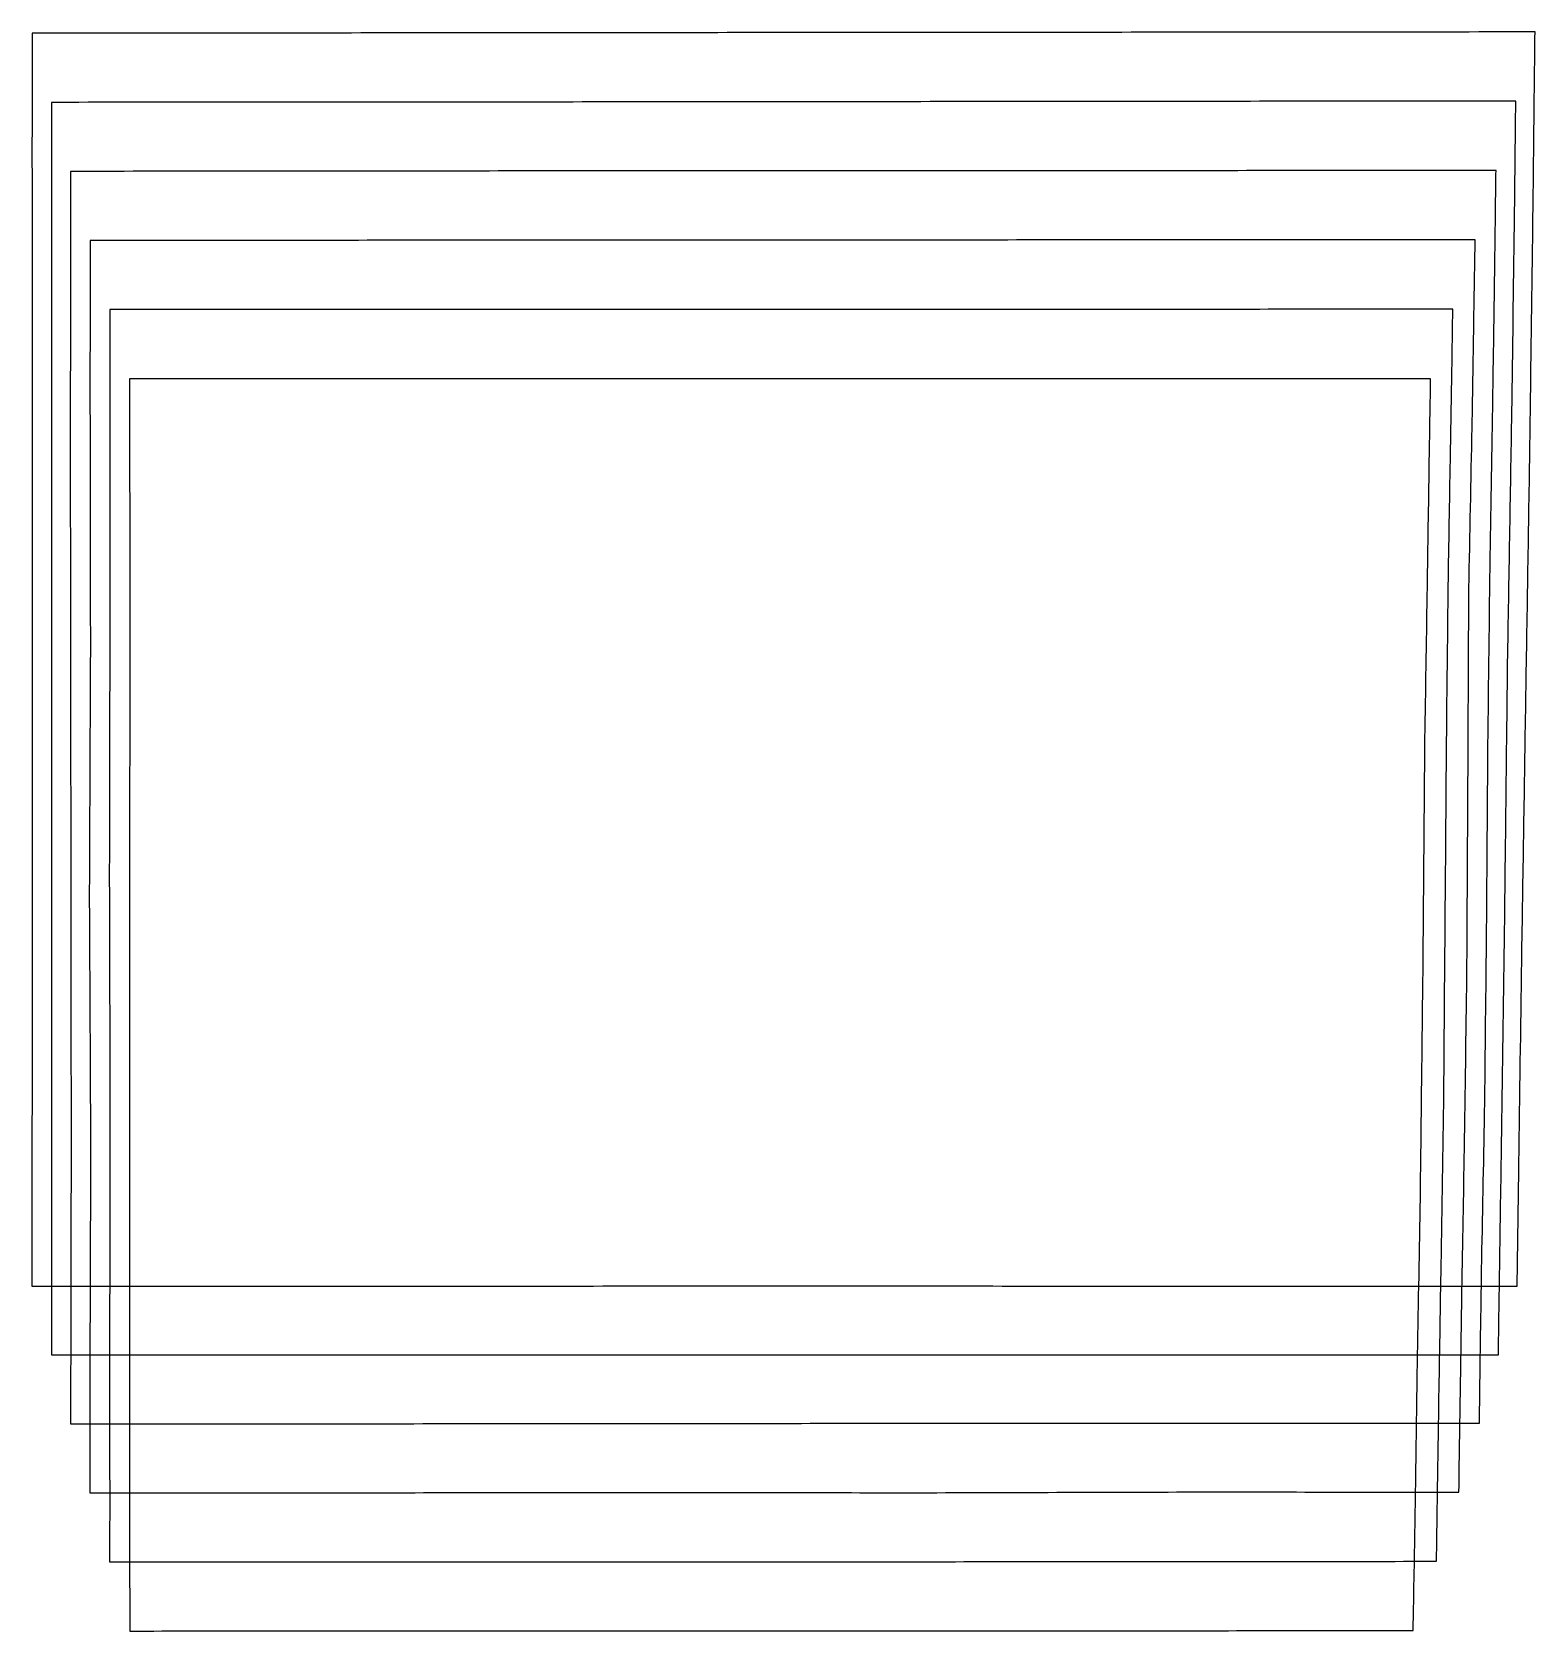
# Model space of a CAD drawing. Header units: metres. Extents: x 0 to 1524, y 0 to 1621.
import ezdxf

# ---------------------------------------------------------------- set-up
doc = ezdxf.new("R2010")
doc.units = ezdxf.units.M
for name, color, linetype in [('LayerJUANPA 1', 7, 'Continuous'), ('LayerJUANPA 2', 7, 'Continuous'), ('LayerJUANPA 3', 7, 'Continuous'), ('LayerJUANPA 4', 7, 'Continuous'), ('LayerJUANPA 5', 7, 'Continuous'), ('LayerJUANPA 6', 7, 'Continuous')]:
    doc.layers.add(name, color=color, linetype=linetype)

msp = doc.modelspace()

# ---------------------------------------------------------------- linework, layer by layer
at = {"layer": 'LayerJUANPA 1', "color": 1}
for points in [[(1524, 1621.4), (1219.2, 1621.1)], [(1523.4, 1571.4), (1524, 1621.4)], [(0.1, 1620), (0, 1495.4)], [(304.9, 1620.3), (0.1, 1620)], [(609.7, 1620.6), (304.9, 1620.3)], [(914.4, 1620.8), (609.7, 1620.6)], [(1219.2, 1621.1), (914.4, 1620.8)], [(1522, 1442.4), (1523.4, 1571.4)], [(0, 1495.4), (0.3, 1241.4)], [(1518.6, 1188), (1522, 1442.4)], [(0.3, 1241.4), (0.2, 987.3)], [(1514.5, 933.7), (1518.6, 1188)], [(0.2, 987.3), (0.1, 733.3)], [(1510.5, 679.4), (1514.5, 933.7)], [(0.1, 733.3), (0, 479.2)], [(1507.6, 475), (1510.5, 679.4)], [(0, 479.2), (0, 349.8)], [(1505.9, 349.7), (1507.6, 475)], [(0, 349.8), (158.5, 349.8)], [(158.5, 349.8), (316.9, 349.8)], [(316.9, 349.8), (475.4, 349.8)], [(475.4, 349.8), (776.5, 349.9)], [(776.5, 349.9), (1077.7, 349.8)], [(1077.7, 349.8), (1220.4, 349.8)], [(1220.4, 349.8), (1363.2, 349.7)], [(1363.2, 349.7), (1505.9, 349.7)]]:
    msp.add_spline(points, degree=3, dxfattribs=at)
at = {"layer": 'LayerJUANPA 2', "color": 1}
for points in [[(316.6, 1550.2), (19.7, 1550)], [(19.7, 1550), (19.9, 1296)], [(613.6, 1550.4), (316.6, 1550.2)], [(910.6, 1550.7), (613.6, 1550.4)], [(1207.5, 1551), (910.6, 1550.7)], [(1504.5, 1551.3), (1207.5, 1551)], [(1503.1, 1424.5), (1504.5, 1551.3)], [(1500.5, 1236.1), (1503.1, 1424.5)], [(19.9, 1296), (19.8, 1042)], [(1496.2, 981.9), (1500.5, 1236.1)], [(19.8, 1042), (19.8, 787.9)], [(1493.3, 727.7), (1496.2, 981.9)], [(19.8, 787.9), (19.9, 533.9)], [(1489.7, 473.4), (1493.3, 727.7)], [(19.9, 533.9), (19.7, 279.9)], [(1487.8, 346), (1489.7, 473.4)], [(1486.8, 280.2), (1487.8, 346)], [(19.7, 279.9), (313.1, 279.9)], [(313.1, 279.9), (606.5, 280)], [(606.5, 280), (900, 280)], [(900, 280), (1193.4, 280.1)], [(1193.4, 280.1), (1486.8, 280.2)]]:
    msp.add_spline(points, degree=3, dxfattribs=at)
at = {"layer": 'LayerJUANPA 3', "color": 1}
for points in [[(39.2, 1480), (38.8, 1226)], [(328.3, 1480.3), (39.2, 1480)], [(617.3, 1480.5), (328.3, 1480.3)], [(906.3, 1480.5), (617.3, 1480.5)], [(1195.4, 1480.7), (906.3, 1480.5)], [(1484.4, 1481), (1195.4, 1480.7)], [(1483.6, 1413.6), (1484.4, 1481)], [(1482.7, 1346.2), (1483.6, 1413.6)], [(1481.2, 1250.5), (1482.7, 1346.2)], [(1478.5, 1090.6), (1481.2, 1250.5)], [(38.8, 1226), (39, 972)], [(1476.2, 898.3), (1478.5, 1090.6)], [(39, 972), (39.5, 718)], [(1474.9, 711.6), (1476.2, 898.3)], [(39.5, 718), (39.6, 464)], [(1472.9, 525), (1474.9, 711.6)], [(1469.8, 366.7), (1472.9, 525)], [(39.6, 464), (39.1, 210)], [(1468.4, 272.6), (1469.8, 366.7)], [(1467.6, 210.8), (1468.4, 272.6)], [(896.2, 210.7), (1181.9, 210.8)], [(1181.9, 210.8), (1467.6, 210.8)], [(39.1, 210), (324.8, 210.2)], [(324.8, 210.2), (610.5, 210.4)], [(610.5, 210.4), (896.2, 210.7)]]:
    msp.add_spline(points, degree=3, dxfattribs=at)
at = {"layer": 'LayerJUANPA 4', "color": 1}
for points in [[(1463.3, 1410.6), (1182.4, 1410.5)], [(1462, 1331.5), (1463.3, 1410.6)], [(58.9, 1409.9), (58.8, 1253.1)], [(339.8, 1410.1), (58.9, 1409.9)], [(620.7, 1410.2), (339.8, 1410.1)], [(901.5, 1410.4), (620.7, 1410.2)], [(1182.4, 1410.5), (901.5, 1410.4)], [(1460.2, 1220.4), (1462, 1331.5)], [(58.8, 1253.1), (59.2, 999.1)], [(1456.9, 1057.4), (1460.2, 1220.4)], [(1456, 860.5), (1456.9, 1057.4)], [(59.2, 999.1), (58.1, 745.1)], [(1454.9, 663.5), (1456, 860.5)], [(58.1, 745.1), (59.4, 491.1)], [(1452.4, 488.6), (1454.9, 663.5)], [(59.4, 491.1), (58.6, 237.2)], [(1449.9, 345.8), (1452.4, 488.6)], [(1448.5, 254.8), (1449.9, 345.8)], [(1447.6, 197.9), (1448.5, 254.8)], [(58.6, 237.2), (58.6, 140.1)], [(1446.8, 140.9), (1447.6, 197.9)], [(58.6, 140.1), (336.3, 140.2)], [(336.3, 140.2), (613.9, 140.6)], [(613.9, 140.6), (891.5, 140.2)], [(891.5, 140.2), (1169.2, 141)], [(1169.2, 141), (1446.8, 140.9)]]:
    msp.add_spline(points, degree=3, dxfattribs=at)
at = {"layer": 'LayerJUANPA 5', "color": 1}
for points in [[(351.2, 1339.9), (78.8, 1339.8)], [(78.8, 1339.8), (78.8, 1210.5)], [(623.5, 1340), (351.2, 1339.9)], [(895.9, 1340), (623.5, 1340)], [(1168.3, 1340.1), (895.9, 1340)], [(1440.6, 1340.2), (1168.3, 1340.1)], [(1439.7, 1275.7), (1440.6, 1340.2)], [(1438.3, 1195.5), (1439.7, 1275.7)], [(78.8, 1210.5), (78.9, 1020.3)], [(1436.1, 1068.1), (1438.3, 1195.5)], [(1434.5, 924.9), (1436.1, 1068.1)], [(78.9, 1020.3), (78.4, 766.3)], [(1433, 734.6), (1434.5, 924.9)], [(78.4, 766.3), (79.1, 512.3)], [(1431.5, 545.2), (1433, 734.6)], [(1428.8, 371.5), (1431.5, 545.2)], [(79.1, 512.3), (78.6, 258.4)], [(1426.7, 245), (1428.8, 371.5)], [(78.6, 258.4), (78.8, 133.7)], [(1425, 134.2), (1426.7, 245)], [(78.8, 133.7), (78.7, 70)], [(1424.1, 70.7), (1425, 134.2)], [(78.7, 70), (347.8, 70.1)], [(347.8, 70.1), (616.9, 70.2)], [(616.9, 70.2), (885.9, 70.3)], [(885.9, 70.3), (1155, 70.4)], [(1155, 70.4), (1424.1, 70.7)]]:
    msp.add_spline(points, degree=3, dxfattribs=at)
at = {"layer": 'LayerJUANPA 6', "color": 1}
for points in [[(362.8, 1269.7), (99, 1269.7)], [(99, 1269.7), (99.1, 1015.8)], [(626.6, 1269.7), (362.8, 1269.7)], [(890.5, 1269.7), (626.6, 1269.7)], [(1154.3, 1269.7), (890.5, 1269.7)], [(1418.1, 1269.7), (1154.3, 1269.7)], [(1416.6, 1175.4), (1418.1, 1269.7)], [(1414.7, 1050.1), (1416.6, 1175.4)], [(1412.4, 905.5), (1414.7, 1050.1)], [(99.1, 1015.8), (99, 761.8)], [(1410.6, 683.5), (1412.4, 905.5)], [(99, 761.8), (98.8, 507.9)], [(1407.6, 429.6), (1410.6, 683.5)], [(98.8, 507.9), (98.8, 253.9)], [(1404.7, 270.1), (1407.6, 429.6)], [(1402.9, 141.6), (1404.7, 270.1)], [(98.8, 253.9), (99.1, 0)], [(1401, 32.4), (1402.9, 141.6)], [(1400.4, 0.5), (1401, 32.4)], [(99.1, 0), (359.3, 0.2)], [(359.3, 0.2), (619.6, 0.2)], [(619.6, 0.2), (879.8, 0.2)], [(879.8, 0.2), (1140.1, 0.3)], [(1140.1, 0.3), (1400.4, 0.5)]]:
    msp.add_spline(points, degree=3, dxfattribs=at)

doc.saveas('drawing.dxf')
